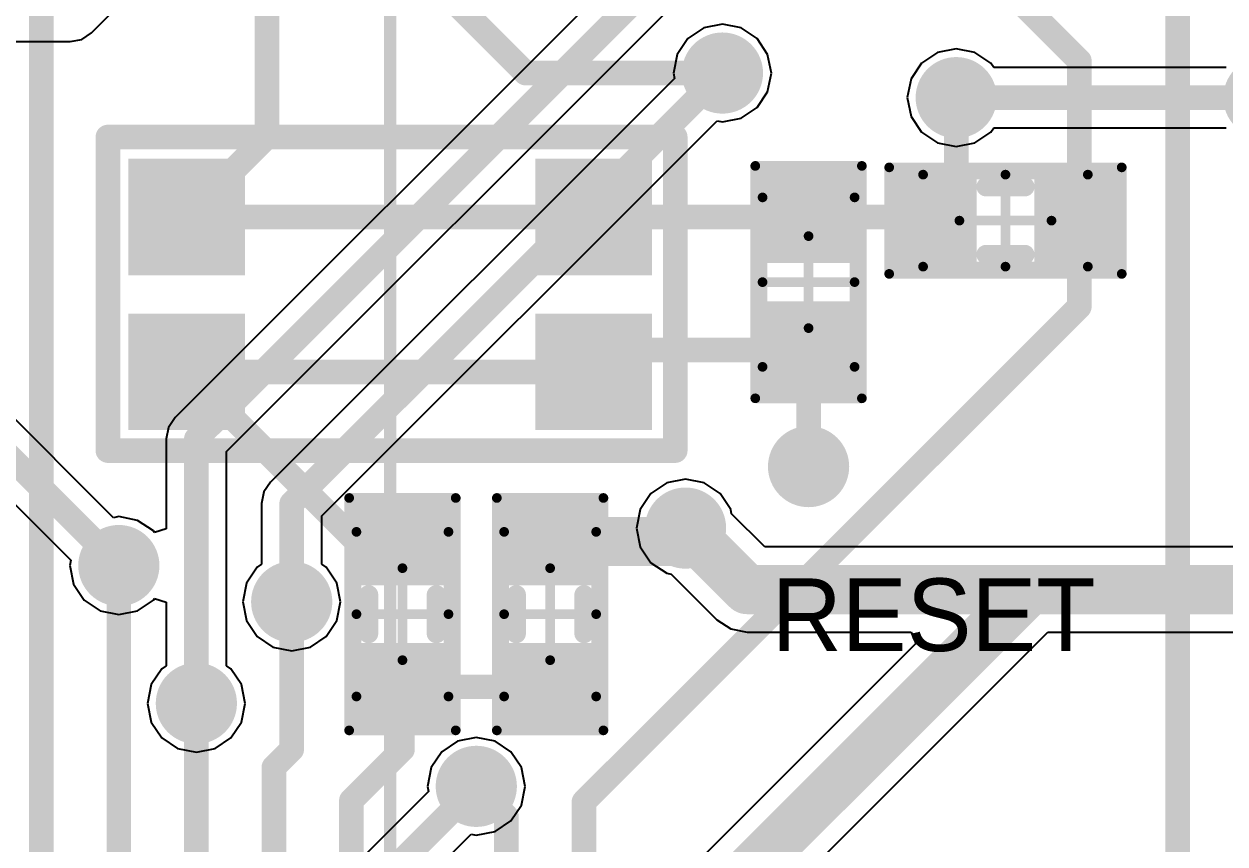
# Model space of a CAD drawing. Extents: x 6.31 to 9.67, y 3.49 to 7.65.
# Drawn here: x 7.841 to 8.3289, y 7.0186 to 7.352 of the extents above; entities that cross this region are included whole.
import ezdxf

# ---------------------------------------------------------------- set-up
doc = ezdxf.new("R2010")
doc.units = 0
for name, color, linetype in [('BOTTOMLAYER', 5, 'CONTINUOUS'), ('BOTTOMSOLDER', 6, 'CONTINUOUS'), ('MECHANICAL10', 56, 'CONTINUOUS'), ('MECHANICAL13', 56, 'CONTINUOUS'), ('MECHANICAL15', 56, 'CONTINUOUS'), ('MULTILAYER', 9, 'CONTINUOUS'), ('TOPLAYER', 1, 'CONTINUOUS'), ('TOPOVERLAY', 2, 'CONTINUOUS'), ('TOPPASTE', 8, 'CONTINUOUS'), ('TOPSOLDER', 216, 'CONTINUOUS')]:
    doc.layers.add(name, color=color, linetype=linetype)

msp = doc.modelspace()

# ---------------------------------------------------------------- linework, layer by layer
at = {"layer": 'BOTTOMLAYER'}
for p, q in [((8.1567041, 7.4463611), (7.9023374, 7.1919944)), ((7.923224, 7.178275), (8.1740071, 7.4290581)), ((7.8683805, 7.3484315), (7.8983805, 7.3784315)), ((8.1171205, 7.3504516), (8.1106703, 7.3461417)), ((8.124729, 7.351965), (8.1171205, 7.3504516)), ((8.1323375, 7.3504516), (8.124729, 7.351965)), ((8.1387877, 7.3461417), (8.1323375, 7.3504516)), ((7.5097969, 7.3448479), (7.859729, 7.3448479)), ((7.859729, 7.3448479), (7.8644112, 7.3457792)), ((7.8644112, 7.3457792), (7.8683805, 7.3484315)), ((7.8683805, 7.3484315), (7.8683806, 7.3484314)), ((7.8683806, 7.3484314), (7.8683805, 7.3484315)), ((8.1106703, 7.3461417), (8.1063604, 7.3396915)), ((8.1430976, 7.3396915), (8.1387877, 7.3461417)), ((8.1063604, 7.3396915), (8.104847, 7.332083)), ((8.144611, 7.332083), (8.1430976, 7.3396915)), ((8.2121204, 7.3404516), (8.2056702, 7.3361417)), ((8.2197289, 7.341965), (8.2121204, 7.3404516)), ((8.2273374, 7.3404516), (8.2197289, 7.341965)), ((8.2337876, 7.3361417), (8.2273374, 7.3404516)), ((8.2056702, 7.3361417), (8.2013603, 7.3296915)), ((8.2350061, 7.3343181), (8.2337876, 7.3361417)), ((8.3294518, 7.3343181), (8.2350061, 7.3343181)), ((8.1052749, 7.3299319), (7.9410775, 7.1657345)), ((8.104847, 7.332083), (8.1052749, 7.3299319)), ((8.1430976, 7.3244745), (8.144611, 7.332083)), ((8.2013603, 7.3296915), (8.1998469, 7.322083)), ((8.1387877, 7.3180243), (8.1430976, 7.3244745)), ((8.1998469, 7.322083), (8.2013603, 7.3144745)), ((8.1323375, 7.3137144), (8.1387877, 7.3180243)), ((8.2013603, 7.3144745), (8.2056702, 7.3080243)), ((7.9619641, 7.1520151), (8.1225779, 7.3126289)), ((8.1225779, 7.3126289), (8.124729, 7.312201)), ((8.124729, 7.312201), (8.1323375, 7.3137144)), ((8.2337876, 7.3080243), (8.2350061, 7.3098479)), ((8.2350061, 7.3098479), (8.3294518, 7.3098479)), ((8.2056702, 7.3080243), (8.2121204, 7.3037144)), ((8.2273374, 7.3037144), (8.2337876, 7.3080243)), ((8.2121204, 7.3037144), (8.2197289, 7.302201)), ((8.2197289, 7.302201), (8.2273374, 7.3037144)), ((7.8773417, 7.1513009), (7.8141831, 7.2144595)), ((7.7968801, 7.1971565), (7.8600387, 7.1339979)), ((7.8996851, 7.1880251), (7.8987538, 7.1833429)), ((7.9023374, 7.1919944), (7.8996851, 7.1880251)), ((7.8987538, 7.1833429), (7.8987538, 7.146732)), ((7.923224, 7.0911003), (7.923224, 7.178275)), ((7.9410775, 7.1657345), (7.9384252, 7.1617652)), ((8.1021205, 7.1654516), (8.0956703, 7.1611417)), ((8.109729, 7.166965), (8.1021205, 7.1654516)), ((8.1173375, 7.1654516), (8.109729, 7.166965)), ((8.1237877, 7.1611417), (8.1173375, 7.1654516)), ((7.9384252, 7.1617652), (7.9374939, 7.157083)), ((8.0956703, 7.1611417), (8.0913604, 7.1546915)), ((8.1280976, 7.1546915), (8.1237877, 7.1611417)), ((7.9374939, 7.157083), (7.9374939, 7.1323602)), ((8.0913604, 7.1546915), (8.089847, 7.147083)), ((8.1284612, 7.1528634), (8.1280976, 7.1546915)), ((7.8794928, 7.1517288), (7.8773417, 7.1513009)), ((7.8871013, 7.1502154), (7.8794928, 7.1517288)), ((7.8935515, 7.1459055), (7.8871013, 7.1502154)), ((7.9619641, 7.1323602), (7.9619641, 7.1520151)), ((8.1419086, 7.139416), (8.1284612, 7.1528634)), ((7.8939691, 7.1452806), (7.8935515, 7.1459055)), ((7.8987538, 7.146732), (7.8939691, 7.1452806)), ((8.089847, 7.147083), (8.0913604, 7.1394745)), ((8.0913604, 7.1394745), (8.0956703, 7.1330243)), ((8.4825494, 7.139416), (8.1419086, 7.139416)), ((7.8600387, 7.1339979), (7.8596108, 7.1318468)), ((7.8596108, 7.1318468), (7.8611242, 7.1242383)), ((7.9356703, 7.1311417), (7.9313604, 7.1246915)), ((7.9374939, 7.1323602), (7.9356703, 7.1311417)), ((7.9637877, 7.1311417), (7.9619641, 7.1323602)), ((7.9680976, 7.1246915), (7.9637877, 7.1311417)), ((8.0956703, 7.1330243), (8.1021205, 7.1287144)), ((7.8611242, 7.1242383), (7.8654341, 7.1177881)), ((7.9313604, 7.1246915), (7.929847, 7.117083)), ((7.969611, 7.117083), (7.9680976, 7.1246915)), ((8.1021205, 7.1287144), (8.1039486, 7.1283508)), ((8.1039486, 7.1283508), (8.1224727, 7.1098267)), ((7.8654341, 7.1177881), (7.8718843, 7.1134782)), ((7.8871013, 7.1134782), (7.8935515, 7.1177881)), ((7.8935515, 7.1177881), (7.8939691, 7.118413)), ((7.8939691, 7.118413), (7.8987538, 7.1169616)), ((7.8987538, 7.1169616), (7.8987538, 7.0911003)), ((7.929847, 7.117083), (7.9313604, 7.1094745)), ((7.9680976, 7.1094745), (7.969611, 7.117083)), ((7.8718843, 7.1134782), (7.8794928, 7.1119648)), ((7.8794928, 7.1119648), (7.8871013, 7.1134782)), ((7.9313604, 7.1094745), (7.9356703, 7.1030243)), ((7.9637877, 7.1030243), (7.9680976, 7.1094745)), ((8.1224727, 7.1098267), (8.1280959, 7.1060694)), ((7.9969853, 6.8448267), (8.2569086, 7.10475)), ((8.1280959, 7.1060694), (8.134729, 7.10475)), ((8.134729, 7.10475), (8.2013505, 7.10475)), ((8.2013505, 7.10475), (8.203264, 7.1001306)), ((8.2569086, 7.10475), (8.489729, 7.10475)), ((7.9356703, 7.1030243), (7.9421205, 7.0987144)), ((7.9573375, 7.0987144), (7.9637877, 7.1030243)), ((8.203264, 7.1001306), (7.9775494, 6.874416)), ((7.9421205, 7.0987144), (7.949729, 7.097201)), ((7.949729, 7.097201), (7.9573375, 7.0987144)), ((7.8969302, 7.0898818), (7.8926203, 7.0834316)), ((7.8987538, 7.0911003), (7.8969302, 7.0898818)), ((7.9250476, 7.0898818), (7.923224, 7.0911003)), ((7.9293575, 7.0834316), (7.9250476, 7.0898818)), ((7.8926203, 7.0834316), (7.8911069, 7.0758231)), ((7.9308709, 7.0758231), (7.9293575, 7.0834316)), ((7.8911069, 7.0758231), (7.8926203, 7.0682146)), ((7.9293575, 7.0682146), (7.9308709, 7.0758231)), ((7.8926203, 7.0682146), (7.8969302, 7.0617644)), ((7.9250476, 7.0617644), (7.9293575, 7.0682146)), ((7.8969302, 7.0617644), (7.9033804, 7.0574545)), ((7.9185974, 7.0574545), (7.9250476, 7.0617644)), ((8.024729, 7.061965), (8.0171205, 7.0604516)), ((8.0323375, 7.0604516), (8.024729, 7.061965)), ((7.9033804, 7.0574545), (7.9109889, 7.0559411)), ((7.9109889, 7.0559411), (7.9185974, 7.0574545)), ((8.0106703, 7.0561417), (8.0063604, 7.0496915)), ((8.0171205, 7.0604516), (8.0106703, 7.0561417)), ((8.0387877, 7.0561417), (8.0323375, 7.0604516)), ((8.0430976, 7.0496915), (8.0387877, 7.0561417)), ((8.0063604, 7.0496915), (8.004847, 7.042083)), ((8.044611, 7.042083), (8.0430976, 7.0496915)), ((8.004847, 7.042083), (8.0052749, 7.0399319)), ((8.0430976, 7.0344745), (8.044611, 7.042083)), ((8.0052749, 7.0399319), (7.9796611, 7.0143181)), ((8.0387877, 7.0280243), (8.0430976, 7.0344745)), ((8.0323375, 7.0237144), (8.0387877, 7.0280243)), ((7.9933805, 6.9934315), (8.0225779, 7.0226289)), ((8.0225779, 7.0226289), (8.024729, 7.022201)), ((8.024729, 7.022201), (8.0323375, 7.0237144))]:
    msp.add_line(p, q, dxfattribs=at)
for points, const_width in [([(7.9109889, 7.1833429), (8.189729, 7.462083)], 0.01), ([(7.949729, 7.157083), (8.124729, 7.332083)], 0.01), ([(8.2197289, 7.322083), (8.344729, 7.322083)], 0.01), ([(7.794729, 7.2166106), (7.8794928, 7.1318468)], 0.01), ([(7.9109889, 7.0758231), (7.9109889, 7.1833429)], 0.01), ([(7.949729, 7.117083), (7.949729, 7.157083)], 0.01), ([(8.109729, 7.147083), (8.134729, 7.122083)], 0.02), ([(7.984729, 6.857083), (8.249729, 7.122083)], 0.02), ([(8.134729, 7.122083), (8.249729, 7.122083)], 0.02), ([(8.249729, 7.122083), (8.489729, 7.122083)], 0.02), ([(7.984729, 7.002083), (8.024729, 7.042083)], 0.01)]:
    msp.add_lwpolyline(points, dxfattribs=dict(at, const_width=const_width))
for points, const_width in [([(8.118479, 7.332083, 1), (8.130979, 7.332083, 1)], 0.0125), ([(8.122229, 7.332083, 1), (8.127229, 7.332083, 1)], 0.005), ([(8.2134789, 7.322083, 1), (8.2259789, 7.322083, 1)], 0.0125), ([(8.2172289, 7.322083, 1), (8.2222289, 7.322083, 1)], 0.005), ([(7.9084889, 7.1833429, 1), (7.9134889, 7.1833429, 1)], 0.005), ([(7.9084889, 7.1833429, 1), (7.9134889, 7.1833429, 1)], 0.005), ([(8.1534789, 7.1720831, 1), (8.1659789, 7.1720831, 1)], 0.0125), ([(7.947229, 7.157083, 1), (7.952229, 7.157083, 1)], 0.005), ([(7.947229, 7.157083, 1), (7.952229, 7.157083, 1)], 0.005), ([(8.103479, 7.147083, 1), (8.115979, 7.147083, 1)], 0.0125), ([(8.104729, 7.147083, 1), (8.114729, 7.147083, 1)], 0.01), ([(7.8732428, 7.1318468, 1), (7.8857428, 7.1318468, 1)], 0.0125), ([(7.8769928, 7.1318468, 1), (7.8819928, 7.1318468, 1)], 0.005), ([(7.943479, 7.117083, 1), (7.955979, 7.117083, 1)], 0.0125), ([(8.129729, 7.122083, 1), (8.139729, 7.122083, 1)], 0.01), ([(8.129729, 7.122083, 1), (8.139729, 7.122083, 1)], 0.01), ([(8.244729, 7.122083, 1), (8.254729, 7.122083, 1)], 0.01), ([(8.244729, 7.122083, 1), (8.254729, 7.122083, 1)], 0.01), ([(8.244729, 7.122083, 1), (8.254729, 7.122083, 1)], 0.01), ([(7.947229, 7.117083, 1), (7.952229, 7.117083, 1)], 0.005), ([(7.9047389, 7.0758231, 1), (7.9172389, 7.0758231, 1)], 0.0125), ([(7.9084889, 7.0758231, 1), (7.9134889, 7.0758231, 1)], 0.005), ([(8.018479, 7.042083, 1), (8.030979, 7.042083, 1)], 0.0125), ([(8.022229, 7.042083, 1), (8.027229, 7.042083, 1)], 0.005)]:
    msp.add_lwpolyline(points, format="xyb", close=True, dxfattribs=dict(at, const_width=const_width))
at = {"layer": 'BOTTOMSOLDER', "const_width": 0.0165}
for points in [[(8.116479, 7.332083, 1), (8.132979, 7.332083, 1)], [(8.2114789, 7.322083, 1), (8.2279789, 7.322083, 1)], [(8.336479, 7.322083, 1), (8.352979, 7.322083, 1)], [(8.1514789, 7.1720831, 1), (8.1679789, 7.1720831, 1)], [(8.101479, 7.147083, 1), (8.117979, 7.147083, 1)], [(7.8712428, 7.1318468, 1), (7.8877428, 7.1318468, 1)], [(7.941479, 7.117083, 1), (7.957979, 7.117083, 1)], [(7.9027389, 7.0758231, 1), (7.9192389, 7.0758231, 1)], [(8.016479, 7.042083, 1), (8.032979, 7.042083, 1)]]:
    msp.add_lwpolyline(points, format="xyb", close=True, dxfattribs=at)
at = {"layer": 'MECHANICAL10', "const_width": 0.005}
msp.add_lwpolyline([(7.9897285, 3.4970829), (7.9897285, 7.6470829)], dxfattribs=at)
at = {"layer": 'MECHANICAL13', "const_width": 0.003937}
for points in [[(8.2062644, 7.2907837), (8.2731935, 7.2907837)], [(8.2062644, 7.2533821), (8.2062644, 7.2907837)], [(8.2731935, 7.2533821), (8.2731935, 7.2907837)], [(8.1410281, 7.2815319), (8.1784297, 7.2815319)], [(8.1410281, 7.2126342), (8.1410281, 7.2815319)], [(8.1784297, 7.2126342), (8.1784297, 7.2815319)], [(8.2062644, 7.2533821), (8.2731935, 7.2533821)], [(8.1410281, 7.2126342), (8.1784297, 7.2126342)], [(7.9760281, 7.1455476), (8.0134297, 7.1455476)], [(7.9760281, 7.0786185), (7.9760281, 7.1455476)], [(8.0134297, 7.0786185), (8.0134297, 7.1455476)], [(8.0360283, 7.1455475), (8.0734299, 7.1455475)], [(8.0360283, 7.0786184), (8.0360283, 7.1455475)], [(8.0734299, 7.0786184), (8.0734299, 7.1455475)], [(7.9760281, 7.0786185), (8.0134297, 7.0786185)], [(8.0360283, 7.0786184), (8.0734299, 7.0786184)]]:
    msp.add_lwpolyline(points, dxfattribs=at)
at = {"layer": 'MECHANICAL13', "const_width": 0.0019685}
for points in [[(8.2052802, 7.2907837, 1), (8.2072486, 7.2907837, 1)], [(8.2052802, 7.2907837, 1), (8.2072486, 7.2907837, 1)], [(8.2722093, 7.2907837, 1), (8.2741777, 7.2907837, 1)], [(8.2722093, 7.2907837, 1), (8.2741777, 7.2907837, 1)], [(8.1400439, 7.2815319, 1), (8.1420123, 7.2815319, 1)], [(8.1400439, 7.2815319, 1), (8.1420123, 7.2815319, 1)], [(8.1774455, 7.2815319, 1), (8.1794139, 7.2815319, 1)], [(8.1774455, 7.2815319, 1), (8.1794139, 7.2815319, 1)], [(8.2052802, 7.2533821, 1), (8.2072486, 7.2533821, 1)], [(8.2052802, 7.2533821, 1), (8.2072486, 7.2533821, 1)], [(8.2722093, 7.2533821, 1), (8.2741777, 7.2533821, 1)], [(8.2722093, 7.2533821, 1), (8.2741777, 7.2533821, 1)], [(8.1400439, 7.2126342, 1), (8.1420123, 7.2126342, 1)], [(8.1400439, 7.2126342, 1), (8.1420123, 7.2126342, 1)], [(8.1774455, 7.2126342, 1), (8.1794139, 7.2126342, 1)], [(8.1774455, 7.2126342, 1), (8.1794139, 7.2126342, 1)], [(7.9750439, 7.1455476, 1), (7.9770123, 7.1455476, 1)], [(7.9750439, 7.1455476, 1), (7.9770123, 7.1455476, 1)], [(8.0124455, 7.1455476, 1), (8.0144139, 7.1455476, 1)], [(8.0124455, 7.1455476, 1), (8.0144139, 7.1455476, 1)], [(8.0350441, 7.1455475, 1), (8.0370125, 7.1455475, 1)], [(8.0350441, 7.1455475, 1), (8.0370125, 7.1455475, 1)], [(8.0724457, 7.1455475, 1), (8.0744141, 7.1455475, 1)], [(8.0724457, 7.1455475, 1), (8.0744141, 7.1455475, 1)], [(7.9750439, 7.0786185, 1), (7.9770123, 7.0786185, 1)], [(7.9750439, 7.0786185, 1), (7.9770123, 7.0786185, 1)], [(8.0124455, 7.0786185, 1), (8.0144139, 7.0786185, 1)], [(8.0124455, 7.0786185, 1), (8.0144139, 7.0786185, 1)], [(8.0350441, 7.0786184, 1), (8.0370125, 7.0786184, 1)], [(8.0350441, 7.0786184, 1), (8.0370125, 7.0786184, 1)], [(8.0724457, 7.0786184, 1), (8.0744141, 7.0786184, 1)], [(8.0724457, 7.0786184, 1), (8.0744141, 7.0786184, 1)]]:
    msp.add_lwpolyline(points, format="xyb", close=True, dxfattribs=at)
at = {"layer": 'MECHANICAL15', "const_width": 0.003937}
for points in [[(8.1380754, 7.2943271), (8.1813825, 7.2943271)], [(8.1380754, 7.199839), (8.1380754, 7.2943271)], [(8.1813825, 7.199839), (8.1813825, 7.2943271)], [(8.1924848, 7.2937365), (8.286973, 7.2937365)], [(8.1924848, 7.2504294), (8.1924848, 7.2937365)], [(8.286973, 7.2504294), (8.286973, 7.2937365)], [(8.2397289, 7.2533821), (8.2397289, 7.2907837)], [(8.2210282, 7.2720829), (8.2584297, 7.2720829)], [(8.1597289, 7.2283823), (8.1597289, 7.2657838)], [(8.1924848, 7.2504294), (8.286973, 7.2504294)], [(8.1410281, 7.2470831), (8.1784297, 7.2470831)], [(8.1380754, 7.199839), (8.1813825, 7.199839)], [(7.9730754, 7.1593272), (8.0163825, 7.1593272)], [(7.9730754, 7.064839), (7.9730754, 7.1593272)], [(8.0163825, 7.064839), (8.0163825, 7.1593272)], [(8.0330755, 7.159327), (8.0763826, 7.159327)], [(8.0330755, 7.0648388), (8.0330755, 7.159327)], [(8.0763826, 7.0648388), (8.0763826, 7.159327)], [(7.9947289, 7.0933823), (7.9947289, 7.1307838)], [(8.0547291, 7.0933822), (8.0547291, 7.1307837)], [(7.9760281, 7.1120831), (8.0134297, 7.1120831)], [(8.0360283, 7.1120829), (8.0734299, 7.1120829)], [(7.9730754, 7.064839), (8.0163825, 7.064839)], [(8.0330755, 7.0648388), (8.0763826, 7.0648388)]]:
    msp.add_lwpolyline(points, dxfattribs=at)
at = {"layer": 'MECHANICAL15', "const_width": 0.0019685}
for points in [[(8.1370912, 7.2943271, 1), (8.1390596, 7.2943271, 1)], [(8.1370912, 7.2943271, 1), (8.1390596, 7.2943271, 1)], [(8.1803983, 7.2943271, 1), (8.1823667, 7.2943271, 1)], [(8.1803983, 7.2943271, 1), (8.1823667, 7.2943271, 1)], [(8.1915006, 7.2937365, 1), (8.193469, 7.2937365, 1)], [(8.1915006, 7.2937365, 1), (8.193469, 7.2937365, 1)], [(8.2859888, 7.2937365, 1), (8.2879572, 7.2937365, 1)], [(8.2859888, 7.2937365, 1), (8.2879572, 7.2937365, 1)], [(8.2387447, 7.2907837, 1), (8.2407131, 7.2907837, 1)], [(8.220044, 7.2720829, 1), (8.2220124, 7.2720829, 1)], [(8.2574455, 7.2720829, 1), (8.2594139, 7.2720829, 1)], [(8.1587447, 7.2657838, 1), (8.1607131, 7.2657838, 1)], [(8.1915006, 7.2504294, 1), (8.193469, 7.2504294, 1)], [(8.1915006, 7.2504294, 1), (8.193469, 7.2504294, 1)], [(8.2387447, 7.2533821, 1), (8.2407131, 7.2533821, 1)], [(8.2859888, 7.2504294, 1), (8.2879572, 7.2504294, 1)], [(8.2859888, 7.2504294, 1), (8.2879572, 7.2504294, 1)], [(8.1400439, 7.2470831, 1), (8.1420123, 7.2470831, 1)], [(8.1774455, 7.2470831, 1), (8.1794139, 7.2470831, 1)], [(8.1587447, 7.2283823, 1), (8.1607131, 7.2283823, 1)], [(8.1370912, 7.199839, 1), (8.1390596, 7.199839, 1)], [(8.1370912, 7.199839, 1), (8.1390596, 7.199839, 1)], [(8.1803983, 7.199839, 1), (8.1823667, 7.199839, 1)], [(8.1803983, 7.199839, 1), (8.1823667, 7.199839, 1)], [(7.9720912, 7.1593272, 1), (7.9740596, 7.1593272, 1)], [(7.9720912, 7.1593272, 1), (7.9740596, 7.1593272, 1)], [(8.0153983, 7.1593272, 1), (8.0173667, 7.1593272, 1)], [(8.0153983, 7.1593272, 1), (8.0173667, 7.1593272, 1)], [(8.0320913, 7.159327, 1), (8.0340597, 7.159327, 1)], [(8.0320913, 7.159327, 1), (8.0340597, 7.159327, 1)], [(8.0753984, 7.159327, 1), (8.0773668, 7.159327, 1)], [(8.0753984, 7.159327, 1), (8.0773668, 7.159327, 1)], [(7.9937447, 7.1307838, 1), (7.9957131, 7.1307838, 1)], [(8.0537449, 7.1307837, 1), (8.0557133, 7.1307837, 1)], [(7.9750439, 7.1120831, 1), (7.9770123, 7.1120831, 1)], [(8.0124455, 7.1120831, 1), (8.0144139, 7.1120831, 1)], [(8.0350441, 7.1120829, 1), (8.0370125, 7.1120829, 1)], [(8.0724457, 7.1120829, 1), (8.0744141, 7.1120829, 1)], [(7.9937447, 7.0933823, 1), (7.9957131, 7.0933823, 1)], [(8.0537449, 7.0933822, 1), (8.0557133, 7.0933822, 1)], [(7.9720912, 7.064839, 1), (7.9740596, 7.064839, 1)], [(7.9720912, 7.064839, 1), (7.9740596, 7.064839, 1)], [(8.0153983, 7.064839, 1), (8.0173667, 7.064839, 1)], [(8.0153983, 7.064839, 1), (8.0173667, 7.064839, 1)], [(8.0320913, 7.0648388, 1), (8.0340597, 7.0648388, 1)], [(8.0320913, 7.0648388, 1), (8.0340597, 7.0648388, 1)], [(8.0753984, 7.0648388, 1), (8.0773668, 7.0648388, 1)], [(8.0753984, 7.0648388, 1), (8.0773668, 7.0648388, 1)]]:
    msp.add_lwpolyline(points, format="xyb", close=True, dxfattribs=at)
at = {"layer": 'MULTILAYER', "const_width": 0.0125}
for points in [[(8.118479, 7.332083, 1), (8.130979, 7.332083, 1)], [(8.2134789, 7.322083, 1), (8.2259789, 7.322083, 1)], [(8.1534789, 7.1720831, 1), (8.1659789, 7.1720831, 1)], [(8.103479, 7.147083, 1), (8.115979, 7.147083, 1)], [(7.8732428, 7.1318468, 1), (7.8857428, 7.1318468, 1)], [(7.943479, 7.117083, 1), (7.955979, 7.117083, 1)], [(7.9047389, 7.0758231, 1), (7.9172389, 7.0758231, 1)], [(8.018479, 7.042083, 1), (8.030979, 7.042083, 1)]]:
    msp.add_lwpolyline(points, format="xyb", close=True, dxfattribs=at)
at = {"layer": 'TOPLAYER'}
for points, const_width in [([(7.939729, 7.3062562), (7.939729, 7.512083)], 0.01), ([(8.309729, 6.9281067), (8.309729, 7.432083)], 0.01), ([(7.8479967, 6.9722799), (7.8479967, 7.4203507)], 0.01), ([(7.989729, 7.387083), (8.044729, 7.332083)], 0.01), ([(8.219729, 7.387083), (8.269729, 7.337083)], 0.01), ([(8.269729, 7.237083), (8.269729, 7.337083)], 0.01), ([(8.044729, 7.332083), (8.124729, 7.332083)], 0.01), ([(8.2197289, 7.2816104), (8.2197289, 7.322083)], 0.01), ([(7.9070519, 7.2735791), (7.939729, 7.3062562)], 0.01), ([(8.2102014, 7.2720829), (8.2197289, 7.2816104)], 0.01), ([(7.9070519, 7.2735791), (8.0724062, 7.2735791)], 0.01), ([(8.0724062, 7.2735791), (8.2102014, 7.2735791)], 0.01), ([(8.0684692, 7.0358232), (8.269729, 7.237083)], 0.01), ([(8.0724062, 7.210587), (8.0813432, 7.219524)], 0.01), ([(8.0813432, 7.219524), (8.1597289, 7.219524)], 0.01), ([(8.1597289, 7.1720831), (8.1597289, 7.219524)], 0.01), ([(8.1597289, 7.219524), (8.159729, 7.2195239)], 0.01), ([(7.9070519, 7.210587), (7.9760283, 7.1416106)], 0.01), ([(7.9070519, 7.210587), (8.0724062, 7.210587)], 0.01), ([(8.1042565, 7.1416105), (8.109729, 7.147083)], 0.02), ([(8.0547291, 7.1416105), (8.1042565, 7.1416105)], 0.02), ([(7.9760283, 7.1416106), (7.9947289, 7.1416106)], 0.01), ([(7.8794928, 6.9722799), (7.8794928, 7.1318468)], 0.01), ([(7.949729, 7.057083), (7.949729, 7.117083)], 0.01), ([(7.9947289, 7.0570829), (7.9947289, 7.0825555)], 0.01), ([(7.9947289, 7.0825555), (8.054729, 7.0825555)], 0.01), ([(8.054729, 7.0825555), (8.0547291, 7.0825554)], 0.01), ([(7.9109889, 6.9722799), (7.9109889, 7.0758231)], 0.01), ([(7.9424849, 7.0498389), (7.949729, 7.057083)], 0.01), ([(7.973981, 7.036335), (7.9947289, 7.0570829)], 0.01), ([(7.9424849, 6.9722799), (7.9424849, 7.0498389)], 0.01), ([(8.024729, 7.042083), (8.0369731, 7.0298389)], 0.01), ([(7.973981, 6.9722799), (7.973981, 7.036335)], 0.01), ([(8.0684692, 6.9722799), (8.0684692, 7.0358232)], 0.01), ([(8.0369731, 6.9722799), (8.0369731, 7.0298389)], 0.01)]:
    msp.add_lwpolyline(points, dxfattribs=dict(at, const_width=const_width))
for points, const_width in [([(8.118479, 7.332083, 1), (8.130979, 7.332083, 1)], 0.0125), ([(8.267229, 7.337083, 1), (8.272229, 7.337083, 1)], 0.005), ([(8.267229, 7.337083, 1), (8.272229, 7.337083, 1)], 0.005), ([(8.042229, 7.332083, 1), (8.047229, 7.332083, 1)], 0.005), ([(8.042229, 7.332083, 1), (8.047229, 7.332083, 1)], 0.005), ([(8.122229, 7.332083, 1), (8.127229, 7.332083, 1)], 0.005), ([(8.2134789, 7.322083, 1), (8.2259789, 7.322083, 1)], 0.0125), ([(8.2172289, 7.322083, 1), (8.2222289, 7.322083, 1)], 0.005), ([(7.937229, 7.3062562, 1), (7.942229, 7.3062562, 1)], 0.005), ([(7.937229, 7.3062562, 1), (7.942229, 7.3062562, 1)], 0.005), ([(8.2172289, 7.2816104, 1), (8.2222289, 7.2816104, 1)], 0.005), ([(8.2172289, 7.2816104, 1), (8.2222289, 7.2816104, 1)], 0.005), ([(7.9045519, 7.2735791, 1), (7.9095519, 7.2735791, 1)], 0.005), ([(7.9045519, 7.2735791, 1), (7.9095519, 7.2735791, 1)], 0.005), ([(8.0699062, 7.2735791, 1), (8.0749062, 7.2735791, 1)], 0.005), ([(8.0699062, 7.2735791, 1), (8.0749062, 7.2735791, 1)], 0.005), ([(8.2077014, 7.2735791, 1), (8.2127014, 7.2735791, 1)], 0.005), ([(8.2077014, 7.2720829, 1), (8.2127014, 7.2720829, 1)], 0.005), ([(8.267229, 7.237083, 1), (8.272229, 7.237083, 1)], 0.005), ([(8.267229, 7.237083, 1), (8.272229, 7.237083, 1)], 0.005), ([(8.0788432, 7.219524, 1), (8.0838432, 7.219524, 1)], 0.005), ([(8.0788432, 7.219524, 1), (8.0838432, 7.219524, 1)], 0.005), ([(8.1572289, 7.219524, 1), (8.1622289, 7.219524, 1)], 0.005), ([(8.1572289, 7.219524, 1), (8.1622289, 7.219524, 1)], 0.005), ([(8.1572289, 7.219524, 1), (8.1622289, 7.219524, 1)], 0.005), ([(8.157229, 7.2195239, 1), (8.162229, 7.2195239, 1)], 0.005), ([(7.9045519, 7.210587, 1), (7.9095519, 7.210587, 1)], 0.005), ([(7.9045519, 7.210587, 1), (7.9095519, 7.210587, 1)], 0.005), ([(8.0699062, 7.210587, 1), (8.0749062, 7.210587, 1)], 0.005), ([(8.0699062, 7.210587, 1), (8.0749062, 7.210587, 1)], 0.005), ([(8.1534789, 7.1720831, 1), (8.1659789, 7.1720831, 1)], 0.0125), ([(8.1572289, 7.1720831, 1), (8.1622289, 7.1720831, 1)], 0.005), ([(8.103479, 7.147083, 1), (8.115979, 7.147083, 1)], 0.0125), ([(8.104729, 7.147083, 1), (8.114729, 7.147083, 1)], 0.01), ([(8.0497291, 7.1416105, 1), (8.0597291, 7.1416105, 1)], 0.01), ([(8.0992565, 7.1416105, 1), (8.1092565, 7.1416105, 1)], 0.01), ([(8.0992565, 7.1416105, 1), (8.1092565, 7.1416105, 1)], 0.01), ([(7.8732428, 7.1318468, 1), (7.8857428, 7.1318468, 1)], 0.0125), ([(7.9735283, 7.1416106, 1), (7.9785283, 7.1416106, 1)], 0.005), ([(7.9735283, 7.1416106, 1), (7.9785283, 7.1416106, 1)], 0.005), ([(7.9922289, 7.1416106, 1), (7.9972289, 7.1416106, 1)], 0.005), ([(7.8769928, 7.1318468, 1), (7.8819928, 7.1318468, 1)], 0.005), ([(7.943479, 7.117083, 1), (7.955979, 7.117083, 1)], 0.0125), ([(7.947229, 7.117083, 1), (7.952229, 7.117083, 1)], 0.005), ([(7.9047389, 7.0758231, 1), (7.9172389, 7.0758231, 1)], 0.0125), ([(7.9922289, 7.0825555, 1), (7.9972289, 7.0825555, 1)], 0.005), ([(7.9922289, 7.0825555, 1), (7.9972289, 7.0825555, 1)], 0.005), ([(8.052229, 7.0825555, 1), (8.057229, 7.0825555, 1)], 0.005), ([(8.052229, 7.0825555, 1), (8.057229, 7.0825555, 1)], 0.005), ([(8.0522291, 7.0825554, 1), (8.0572291, 7.0825554, 1)], 0.005), ([(7.9084889, 7.0758231, 1), (7.9134889, 7.0758231, 1)], 0.005), ([(7.947229, 7.057083, 1), (7.952229, 7.057083, 1)], 0.005), ([(7.947229, 7.057083, 1), (7.952229, 7.057083, 1)], 0.005), ([(7.9922289, 7.0570829, 1), (7.9972289, 7.0570829, 1)], 0.005), ([(7.9922289, 7.0570829, 1), (7.9972289, 7.0570829, 1)], 0.005), ([(7.9399849, 7.0498389, 1), (7.9449849, 7.0498389, 1)], 0.005), ([(7.9399849, 7.0498389, 1), (7.9449849, 7.0498389, 1)], 0.005), ([(8.018479, 7.042083, 1), (8.030979, 7.042083, 1)], 0.0125), ([(8.022229, 7.042083, 1), (8.027229, 7.042083, 1)], 0.005), ([(7.971481, 7.036335, 1), (7.976481, 7.036335, 1)], 0.005), ([(7.971481, 7.036335, 1), (7.976481, 7.036335, 1)], 0.005), ([(8.0659692, 7.0358232, 1), (8.0709692, 7.0358232, 1)], 0.005), ([(8.0659692, 7.0358232, 1), (8.0709692, 7.0358232, 1)], 0.005), ([(8.0344731, 7.0298389, 1), (8.0394731, 7.0298389, 1)], 0.005), ([(8.0344731, 7.0298389, 1), (8.0394731, 7.0298389, 1)], 0.005)]:
    msp.add_lwpolyline(points, format="xyb", close=True, dxfattribs=dict(at, const_width=const_width))
for points in [[(7.8873669, 7.2538941), (7.9267369, 7.2538941), (7.8873669, 7.2932641), (7.9267369, 7.2932641)], [(8.0527212, 7.2538941), (8.0920912, 7.2538941), (8.0527212, 7.2932641), (8.0920912, 7.2932641)], [(8.1774454, 7.2903901), (8.1420124, 7.2903901), (8.1774454, 7.2588941), (8.1420124, 7.2588941)], [(8.1964219, 7.2897994), (8.1964219, 7.2543664), (8.2239809, 7.2897994), (8.2239809, 7.2543664)], [(8.255477, 7.2897994), (8.255477, 7.2543664), (8.283036, 7.2897994), (8.283036, 7.2543664)], [(8.1774454, 7.235272), (8.1420124, 7.235272), (8.1774454, 7.203776), (8.1420124, 7.203776)], [(7.8873669, 7.190902), (7.9267369, 7.190902), (7.8873669, 7.230272), (7.9267369, 7.230272)], [(8.0527212, 7.190902), (8.0920912, 7.190902), (8.0527212, 7.230272), (8.0920912, 7.230272)], [(8.0124454, 7.1553901), (7.9770124, 7.1553901), (8.0124454, 7.1278311), (7.9770124, 7.1278311)], [(8.0370126, 7.127831), (8.0724456, 7.127831), (8.0370126, 7.15539), (8.0724456, 7.15539)], [(8.0124454, 7.096335), (7.9770124, 7.096335), (8.0124454, 7.068776), (7.9770124, 7.068776)], [(8.0370126, 7.0687759), (8.0724456, 7.0687759), (8.0370126, 7.0963349), (8.0724456, 7.0963349)]]:
    msp.add_solid(points, dxfattribs=at)
at = {"layer": 'TOPOVERLAY'}
for points, const_width in [([(7.8750519, 7.306087), (8.1055519, 7.306087)], 0.01), ([(7.8750519, 7.178587), (7.8750519, 7.306087)], 0.01), ([(8.1055519, 7.178587), (8.1055519, 7.306087)], 0.01), ([(8.2318549, 7.2858625), (8.247603, 7.2858625)], 0.007874), ([(8.2318549, 7.2583034), (8.247603, 7.2583034)], 0.007874), ([(7.8750519, 7.178587), (8.1055519, 7.178587)], 0.01), ([(7.9809494, 7.104209), (7.9809494, 7.1199571)], 0.007874), ([(8.0085085, 7.104209), (8.0085085, 7.1199571)], 0.007874), ([(8.0409495, 7.1042089), (8.0409495, 7.119957)], 0.007874), ([(8.0685086, 7.1042089), (8.0685086, 7.119957)], 0.007874)]:
    msp.add_lwpolyline(points, dxfattribs=dict(at, const_width=const_width))
for points, const_width in [([(7.8725519, 7.306087, 1), (7.8775519, 7.306087, 1)], 0.005), ([(7.8725519, 7.306087, 1), (7.8775519, 7.306087, 1)], 0.005), ([(8.1030519, 7.306087, 1), (8.1080519, 7.306087, 1)], 0.005), ([(8.1030519, 7.306087, 1), (8.1080519, 7.306087, 1)], 0.005), ([(8.2298864, 7.2858625, 1), (8.2338234, 7.2858625, 1)], 0.003937), ([(8.2456345, 7.2858625, 1), (8.2495715, 7.2858625, 1)], 0.003937), ([(8.2298864, 7.2583034, 1), (8.2338234, 7.2583034, 1)], 0.003937), ([(8.2456345, 7.2583034, 1), (8.2495715, 7.2583034, 1)], 0.003937), ([(7.8725519, 7.178587, 1), (7.8775519, 7.178587, 1)], 0.005), ([(7.8725519, 7.178587, 1), (7.8775519, 7.178587, 1)], 0.005), ([(8.1030519, 7.178587, 1), (8.1080519, 7.178587, 1)], 0.005), ([(8.1030519, 7.178587, 1), (8.1080519, 7.178587, 1)], 0.005), ([(7.9789809, 7.1199571, 1), (7.9829179, 7.1199571, 1)], 0.003937), ([(8.00654, 7.1199571, 1), (8.010477, 7.1199571, 1)], 0.003937), ([(8.038981, 7.119957, 1), (8.042918, 7.119957, 1)], 0.003937), ([(8.0665401, 7.119957, 1), (8.0704771, 7.119957, 1)], 0.003937), ([(7.9789809, 7.104209, 1), (7.9829179, 7.104209, 1)], 0.003937), ([(8.00654, 7.104209, 1), (8.010477, 7.104209, 1)], 0.003937), ([(8.038981, 7.1042089, 1), (8.042918, 7.1042089, 1)], 0.003937), ([(8.0665401, 7.1042089, 1), (8.0704771, 7.1042089, 1)], 0.003937)]:
    msp.add_lwpolyline(points, format="xyb", close=True, dxfattribs=dict(at, const_width=const_width))
at = {"layer": 'TOPPASTE'}
for points in [[(7.8873669, 7.2538941), (7.9267369, 7.2538941), (7.8873669, 7.2932641), (7.9267369, 7.2932641)], [(8.0527212, 7.2538941), (8.0920912, 7.2538941), (8.0527212, 7.2932641), (8.0920912, 7.2932641)], [(8.1774454, 7.2903901), (8.1420124, 7.2903901), (8.1774454, 7.2588941), (8.1420124, 7.2588941)], [(8.1964219, 7.2897994), (8.1964219, 7.2543664), (8.2239809, 7.2897994), (8.2239809, 7.2543664)], [(8.255477, 7.2897994), (8.255477, 7.2543664), (8.283036, 7.2897994), (8.283036, 7.2543664)], [(8.1774454, 7.235272), (8.1420124, 7.235272), (8.1774454, 7.203776), (8.1420124, 7.203776)], [(7.8873669, 7.190902), (7.9267369, 7.190902), (7.8873669, 7.230272), (7.9267369, 7.230272)], [(8.0527212, 7.190902), (8.0920912, 7.190902), (8.0527212, 7.230272), (8.0920912, 7.230272)], [(8.0124454, 7.1553901), (7.9770124, 7.1553901), (8.0124454, 7.1278311), (7.9770124, 7.1278311)], [(8.0370126, 7.127831), (8.0724456, 7.127831), (8.0370126, 7.15539), (8.0724456, 7.15539)], [(8.0124454, 7.096335), (7.9770124, 7.096335), (8.0124454, 7.068776), (7.9770124, 7.068776)], [(8.0370126, 7.0687759), (8.0724456, 7.0687759), (8.0370126, 7.0963349), (8.0724456, 7.0963349)]]:
    msp.add_solid(points, dxfattribs=at)
at = {"layer": 'TOPSOLDER', "const_width": 0.0165}
for points in [[(8.116479, 7.332083, 1), (8.132979, 7.332083, 1)], [(8.2114789, 7.322083, 1), (8.2279789, 7.322083, 1)], [(8.336479, 7.322083, 1), (8.352979, 7.322083, 1)], [(8.1514789, 7.1720831, 1), (8.1679789, 7.1720831, 1)], [(8.101479, 7.147083, 1), (8.117979, 7.147083, 1)], [(7.8712428, 7.1318468, 1), (7.8877428, 7.1318468, 1)], [(7.941479, 7.117083, 1), (7.957979, 7.117083, 1)], [(7.9027389, 7.0758231, 1), (7.9192389, 7.0758231, 1)], [(8.016479, 7.042083, 1), (8.032979, 7.042083, 1)]]:
    msp.add_lwpolyline(points, format="xyb", close=True, dxfattribs=at)
at = {"layer": 'TOPSOLDER'}
for points in [[(7.8833669, 7.2498941), (7.9307369, 7.2498941), (7.8833669, 7.2972641), (7.9307369, 7.2972641)], [(8.0487212, 7.2498941), (8.0960912, 7.2498941), (8.0487212, 7.2972641), (8.0960912, 7.2972641)], [(8.1814454, 7.2943901), (8.1380124, 7.2943901), (8.1814454, 7.2548941), (8.1380124, 7.2548941)], [(8.1924219, 7.2937994), (8.1924219, 7.2503664), (8.2279809, 7.2937994), (8.2279809, 7.2503664)], [(8.251477, 7.2937994), (8.251477, 7.2503664), (8.287036, 7.2937994), (8.287036, 7.2503664)], [(8.1814454, 7.239272), (8.1380124, 7.239272), (8.1814454, 7.199776), (8.1380124, 7.199776)], [(7.8833669, 7.186902), (7.9307369, 7.186902), (7.8833669, 7.234272), (7.9307369, 7.234272)], [(8.0487212, 7.186902), (8.0960912, 7.186902), (8.0487212, 7.234272), (8.0960912, 7.234272)], [(8.0164454, 7.1593901), (7.9730124, 7.1593901), (8.0164454, 7.1238311), (7.9730124, 7.1238311)], [(8.0330126, 7.123831), (8.0764456, 7.123831), (8.0330126, 7.15939), (8.0764456, 7.15939)], [(8.0164454, 7.100335), (7.9730124, 7.100335), (8.0164454, 7.064776), (7.9730124, 7.064776)], [(8.0330126, 7.0647759), (8.0764456, 7.0647759), (8.0330126, 7.1003349), (8.0764456, 7.1003349)]]:
    msp.add_solid(points, dxfattribs=at)

# ---------------------------------------------------------------- texts
at = {"layer": 'TOPOVERLAY'}
msp.add_text('RESET', height=0.0295276, rotation=359.9999999998294, dxfattribs=at).set_placement((8.144729, 7.097083))

doc.saveas('drawing.dxf')
